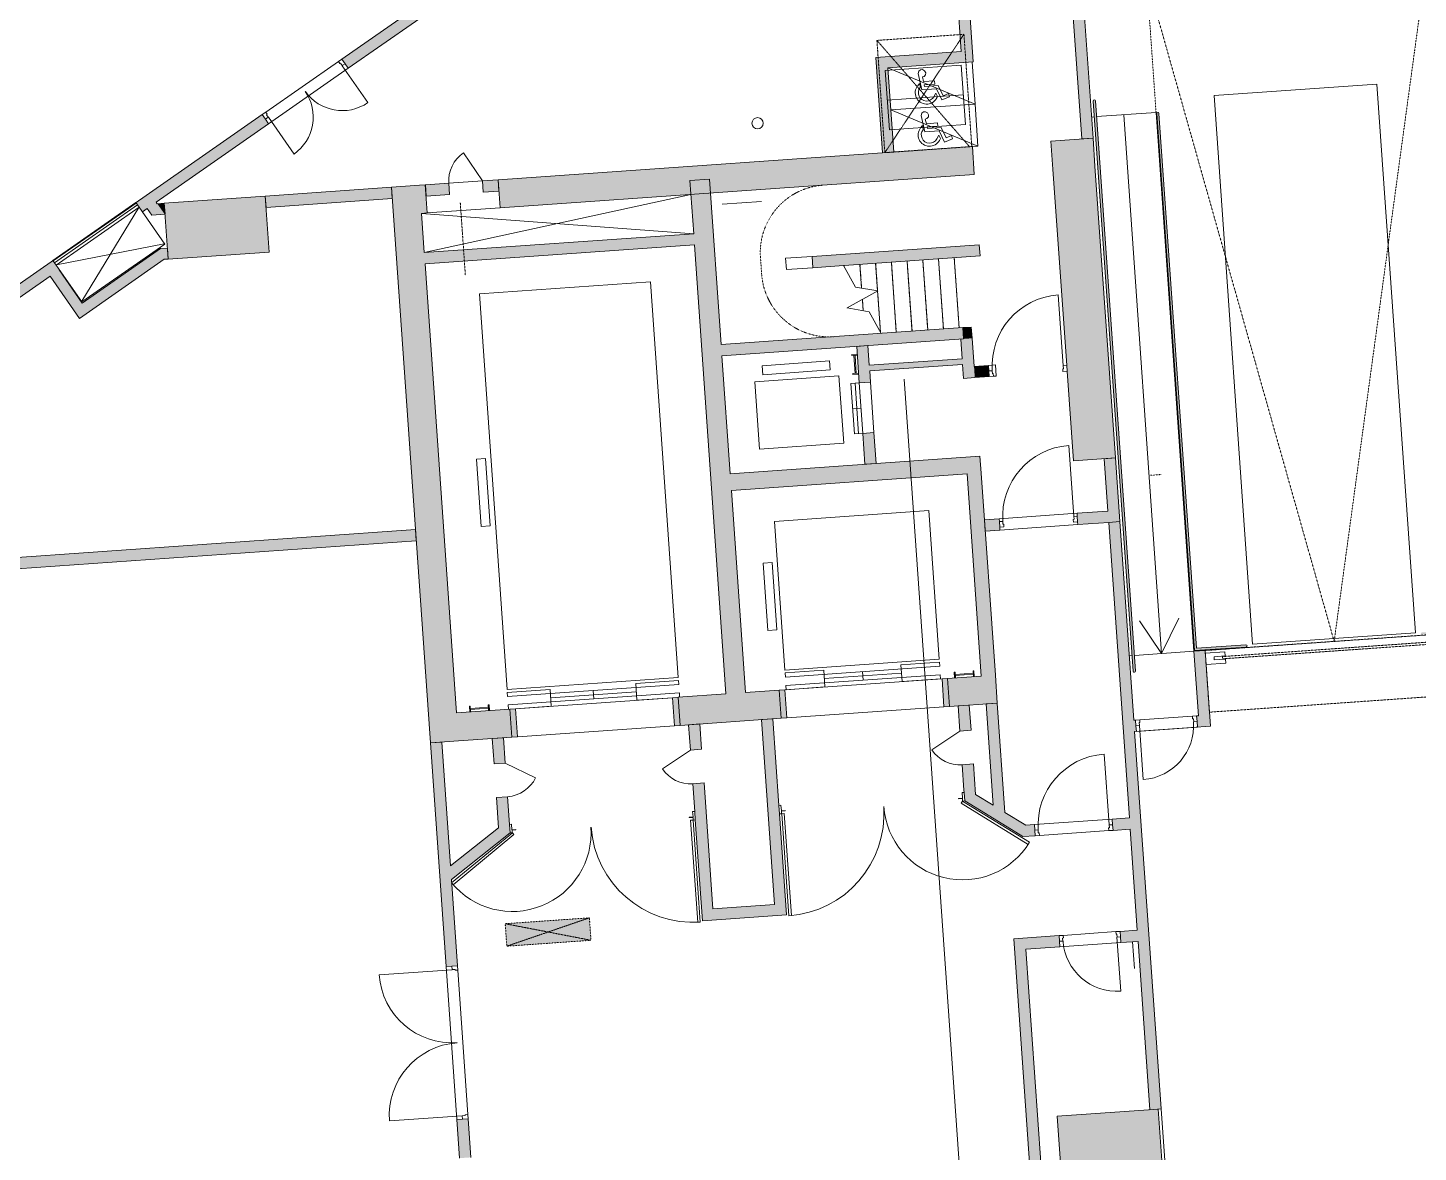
# Model space of a CAD drawing. Header units: millimetres. Extents: x 833941507 to 1669051331, y 817666127 to 1636299673.
# Drawn here: x 834433263 to 834457978, y 818087337 to 818107323 of the extents above; entities that cross this region are included whole.
import ezdxf

# ---------------------------------------------------------------- set-up
doc = ezdxf.new("R2010")
doc.units = ezdxf.units.MM
doc.header["$LTSCALE"] = 3
doc.linetypes.add('3A35X-MAGP-P-MP-B02B$0$Hidden', pattern=[2.25, 1, -1.25])
doc.linetypes.add('3A35X-MAGP-P-MP-B02B$0$Overhead', pattern=[1.8, 1.2, -0.6])
for name, color, linetype, lineweight in [('3A35X-MAGP-P-MP-B02B$0$A-000-M_MASS', 252, 'Continuous', 5), ('3A35X-MAGP-P-MP-B02B$0$A-010-M_LINE', 252, 'Continuous', 5), ('3A35X-MAGP-P-MP-B02B$0$A-010-M_LINE_Over', 252, '3A35X-MAGP-P-MP-B02B$0$Overhead', 5), ('3A35X-MAGP-P-MP-B02B$0$A-200-M_WALL_EXT', 252, 'Continuous', 9), ('3A35X-MAGP-P-MP-B02B$0$A-200-M_WALL_INT', 252, 'Continuous', 9), ('3A35X-MAGP-P-MP-B02B$0$A-200-M_WALL_PAT', 252, 'Continuous', 9), ('3A35X-MAGP-P-MP-B02B$0$A-230-M_FLOOR', 252, 'Continuous', 18), ('3A35X-MAGP-P-MP-B02B$0$A-242-M_STAIR', 252, 'Continuous', 5), ('3A35X-MAGP-P-MP-B02B$0$A-242-MB_STAIR', 252, 'Continuous', 5), ('3A35X-MAGP-P-MP-B02B$0$A-325-M_DOOR', 252, 'Continuous', 5), ('3A35X-MAGP-P-MP-B02B$0$A-770-ME_FFE_SA', 252, 'Continuous', 5), ('3A35X-MAGP-P-MP-B02B$0$A-770-MH_FFE_SA', 252, '3A35X-MAGP-P-MP-B02B$0$Overhead', 5), ('3A35X-MAGP-P-MP-B02B$0$S-280-M_COLUMN', 252, 'Continuous', 9), ('3A35X-MAGP-P-MP-B02B$0$Z-000-T_TEXT', 252, 'Continuous', 5), ('3A35X-MAGP-P-MP-B02B$0$Z-050-M_SECTION', 252, 'Continuous', 5), ('3A35X-MAGP-P-MP-B02B$0$Z-060-M_DETAIL', 252, 'Continuous', 5), ('3A35X-MAGP-P-MP-B02B$0$Z-060-M_MH_LINE', 252, '3A35X-MAGP-P-MP-B02B$0$Hidden', 5), ('UAJ-23FLOR-h', 251, 'Continuous', 9)]:
    doc.layers.add(name, color=color, linetype=linetype, lineweight=lineweight)
doc.layers.add('UAJ-00XREF', color=7, linetype='Continuous')

# ---------------------------------------------------------------- blocks, each defined once
blk = doc.blocks.new('GBP-LTC-LB01')
at = {"layer": 'UAJ-23FLOR-h'}
h = blk.add_hatch(dxfattribs=at)
h.set_pattern_fill('EARTH,_O', color=256, scale=180, angle=45)
h.set_pattern_definition([(48.9989, (834576001.8, 818046085.3), (-112.727, 1612.5107), [1143, -1143]), (48.9989, (834575678.3, 818046366.6), (-112.727, 1612.5107), [1143, -1143]), (48.9989, (834575354.8, 818046647.8), (-112.727, 1612.5107), [1143, -1143]), (138.9989, (834575340.7, 818046849.3), (-1612.5107, -112.727), [1143, -1143]), (138.9989, (834575621.9, 818047172.8), (-1612.5107, -112.727), [1143, -1143]), (138.9989, (834575903.1, 818047496.3), (-1612.5107, -112.727), [1143, -1143])])
h.paths.add_polyline_path([(834572173, 818200349), (834310584, 818182062), (834331502, 817882832), (834364940, 817885169), (834473096, 818011284), (834480534, 818020120), (834485095, 818025710), (834491376, 818033619), (834497063, 818041013), (834493146, 818043679), (834512789, 818074029), (834518712, 818083675), (834526231, 818096325), (834534646, 818111073), (834545956, 818131981), (834557205, 818154199), (834564040, 818168497), (834570941, 818183576), (834578368, 818200696)])
h.paths.add_polyline_path([(834382131, 817956470), (834418269, 817958996), (834422062, 817963856), (834428403, 817964299), (834467239, 818010696), (834466445, 818021739), (834476098, 818035709), (834485267, 818048983), (834487015, 818051460), (834497268, 818067303), (834492893, 818129890), (834448057, 818126756), (834416897, 818105052), (834382061, 818080789), (834386167, 818022059), (834377588, 818021459)], flags=16)
edge = h.paths.add_edge_path(flags=16)
edge.add_line((834540292, 818142076), (834533466, 818141614))
edge.add_line((834533466, 818141614), (834523258, 818143863))
edge.add_line((834523258, 818143863), (834525897, 818155839))
edge.add_arc((834558382, 818267025), 115835, 237.2184, 253.71313, ccw=False)
edge.add_line((834495665, 818169638), (834498268, 818132357))
edge.add_line((834498268, 818132357), (834496346, 818130135))
edge.add_line((834496346, 818130135), (834492880, 818129893))
edge.add_line((834492880, 818129893), (834494230, 818110588))
edge.add_line((834494230, 818110588), (834496326, 818110708))
edge.add_line((834496326, 818110708), (834498420, 818080754))
edge.add_line((834498420, 818080754), (834498046, 818080727))
edge.add_line((834498046, 818080727), (834498255, 818077746))
edge.add_line((834498255, 818077746), (834503061, 818078082))
edge.add_line((834503061, 818078082), (834504980, 818081212))
edge.add_line((834504980, 818081212), (834509429, 818088471))
edge.add_line((834509429, 818088471), (834515217, 818097914))
edge.add_line((834515217, 818097914), (834526067, 818116416))
edge.add_line((834526067, 818116416), (834532489, 818127889))
edge.add_line((834532489, 818127889), (834534831, 818132146))
edge.add_line((834534831, 818132146), (834540292, 818142076))
h = blk.add_hatch(dxfattribs=at)
h.set_pattern_fill('EARTH,_O', color=256, scale=180, angle=45)
h.set_pattern_definition([(45.0000001, (-1082349.7, 54794.9), (-3e-06, 1616.4461018), [1143, -1143]), (45.0000001, (-1082652.8, 55098), (-3e-06, 1616.4461018), [1143, -1143]), (45.0000001, (-1082955.9, 55401.1), (-3e-06, 1616.4461018), [1143, -1143]), (135.0000001, (-1082955.9, 55603.1), (-1616.4461018, -3e-06), [1143, -1143]), (135.0000001, (-1082652.8, 55906.2), (-1616.4461018, -3e-06), [1143, -1143]), (135.0000001, (-1082349.7, 56209.3), (-1616.4461018, -3e-06), [1143, -1143])])
h.paths.add_polyline_path([(834669469, 818015499), (834651081, 818014214), (834651091, 818014066), (834669480, 818015352)], flags=16)
edge = h.paths.add_edge_path()
edge.add_arc((834611764, 818123015), 22001, 94.0007, 118.6887)
edge.add_line((834601202, 818142316), (834593918, 818141228))
edge.add_arc((834611768, 818123014), 25503, 93.9972, 134.4213, ccw=False)
edge.add_line((834609991, 818148455), (834618164, 818149026))
edge.add_line((834618164, 818149026), (834618408, 818145535))
edge.add_line((834618408, 818145535), (834616365, 818145392))
edge.add_line((834616365, 818145392), (834616609, 818141901))
edge.add_line((834616609, 818141901), (834611622, 818141552))
edge.add_line((834611622, 818141552), (834611378, 818145043))
edge.add_line((834611378, 818145043), (834610229, 818144963))
h.paths.add_polyline_path([(834673233, 818197366), (834607546, 818192774), (834599172, 818174435), (834588349, 818152375), (834578622, 818133891), (834568418, 818115665), (834556457, 818095618), (834546606, 818080042), (834532219, 818058624), (834523692, 818046596), (834515684, 818035708), (834508244, 818025930), (834500656, 818016266), (834489787, 818002934), (834483448, 817995421), (834478638, 817989842), (834458454, 817967379), (834441506, 817949096), (834383076, 817886437), (834482027, 817893355), (834551919, 817920009), (834634905, 817930637), (834634023, 817939309), (834633770, 817941796), (834633578, 817943687), (834508697, 817930984), (834507053, 817930191), (834506409, 817939427), (834507657, 817945567), (834503417, 818006767), (834503064, 818011763), (834514053, 818025792), (834520785, 818034889), (834526319, 818042437), (834532382, 818050706), (834536346, 818056473), (834542258, 818065226), (834550406, 818077287), (834561579, 818095002), (834574523, 818117080), (834587769, 818140310), (834609774, 818143595), (834610002, 818140336), (834634253, 818142031), (834636807, 818105492), (834642791, 818105914), (834646279, 818056033), (834640293, 818055614), (834643382, 818011425), (834641138, 818011268), (834645776, 817944928), (834639048, 817944244), (834640362, 817931328), (834651070, 817932707), (834650588, 817936476), (834685106, 817940897), (834685588, 817937128), (834691374, 817937869)])
blk = doc.blocks.new('3A35X-MAGP-P-MP-B02B')
at = {"layer": '3A35X-MAGP-P-MP-B02B$0$A-200-M_WALL_PAT'}
for points in [[(81100, 180756), (81300, 180756), (81300, 187242), (81100, 187241), (81100, 181036)], [(77750, 180756), (77750, 182456), (77550, 182456), (77550, 180756)], [(79070, 182256), (79070, 182456), (77750, 182456), (77750, 182256), (77934, 182256)], [(64562, 180561), (64743, 180561), (64609, 180785), (64442, 180685), (64516, 180561)], [(64750, 180561), (64750, 180756), (64626, 180756), (64743, 180561)], [(66550, 180556), (68800, 180556), (68800, 180756), (66550, 180756)], [(69090, 170856), (69300, 170856), (69300, 180756), (68800, 180756), (68800, 170856), (69000, 170856)], [(74100, 171356), (74450, 171356), (74450, 180256), (74100, 180256), (74100, 177086)], [(81300, 175056), (81300, 180256), (80550, 180256), (80550, 175056), (80871, 175056)], [(64680, 179761), (64750, 179761), (64750, 179956), (64627, 179956), (64300, 179761), (64352, 179761)], [(63104, 178819), (63272, 178919), (62802, 179705), (62635, 179605), (62933, 179107)], [(63272, 178919), (64680, 179761), (64300, 179761), (63172, 179087)], [(70700, 179356), (74100, 179356), (74100, 179556), (69300, 179556), (69300, 179356), (70675, 179356)], [(78750, 178806), (79150, 178806), (79150, 179006), (76170, 179006), (76170, 178806), (78705, 178806)], [(77050, 177356), (78755, 177356), (78755, 177556), (74450, 177556), (74450, 177356), (76850, 177356)], [(78906, 177356), (78906, 177556), (78756, 177556), (78756, 177356)], [(78906, 176656), (78906, 177356), (78706, 177356), (78706, 176656), (78900, 176656)], [(77129, 176905), (78706, 176905), (78705, 177005), (77050, 177005), (77050, 176905)], [(79162, 176656), (79162, 176856), (78906, 176856), (78906, 176656), (79094, 176656)], [(78650, 174956), (78900, 174956), (78900, 175256), (74450, 175256), (74450, 174956), (77934, 174956)], [(81300, 173922), (81300, 175056), (81100, 175056), (81100, 173922)], [(78900, 171356), (78900, 174956), (78650, 174956), (78650, 171356)], [(55941, 174456), (68800, 174456), (68800, 174656), (55750, 174654), (55750, 174456)], [(81100, 163456), (81300, 163456), (81300, 173922), (81100, 173922), (81100, 166456)], [(82450, 170181), (82650, 170181), (82650, 171531), (82450, 171531), (82450, 170381)], [(70350, 170856), (70350, 171356), (70250, 171356), (70250, 170856)], [(73250, 170856), (73250, 171356), (73150, 171356), (73150, 170856)], [(75050, 170856), (75150, 170856), (75150, 171356), (75050, 171356)], [(78050, 170856), (78050, 171356), (77950, 171356), (77950, 170856)], [(74900, 167561), (74900, 170856), (74700, 170856), (74700, 167561)], [(78900, 168908), (78900, 170856), (78700, 170856), (78700, 169050)], [(70100, 169161), (70100, 169161), (70100, 169356), (70031, 169356), (69746, 169161), (70031, 169161)], [(78201, 169161), (78545, 169161), (78272, 169356), (78200, 169356), (78200, 169161)], [(69000, 168410), (70100, 169161), (69746, 169161), (69000, 168653)], [(78700, 168805), (78700, 169050), (78545, 169161), (78201, 169161), (78556, 168908)], [(79406, 168456), (79406, 168547), (78700, 169050), (78700, 168805), (79189, 168456), (79253, 168456)], [(74700, 167361), (74900, 167361), (74900, 167561), (73400, 167561), (73400, 167361), (73600, 167361)]]:
    blk.add_hatch(color=256, dxfattribs=at).paths.add_polyline_path(points, flags=0)
h = blk.add_hatch(color=256, dxfattribs=at)
h.paths.add_polyline_path([(79070, 182256), (79270, 182256), (79270, 183531), (79070, 183531), (79070, 182456)], flags=0)
h.paths.add_polyline_path([(79270, 184131), (79270, 187042), (79070, 187042), (79070, 184131), (79150, 184131)], flags=0)
h = blk.add_hatch(color=256, dxfattribs=at)
h.paths.add_polyline_path([(53799, 174325), (53827, 174342), (54006, 174656), (54353, 174656), (55026, 175059), (54924, 175230), (53696, 174497)], flags=0)
h.paths.add_polyline_path([(55713, 175469), (56644, 176025), (56542, 176197), (55610, 175641), (55668, 175544)], flags=0)
h.paths.add_polyline_path([(58126, 176911), (62807, 179708), (62704, 179879), (58023, 177082), (58093, 176966)], flags=0)
h.paths.add_polyline_path([(64352, 180631), (66700, 182034), (66598, 182206), (64249, 180802), (64320, 180685)], flags=0)
h.paths.add_polyline_path([(68182, 182919), (70628, 184381), (70239, 184381), (68079, 183091), (68149, 182974)], flags=0)
h = blk.add_hatch(color=256, dxfattribs=at)
h.paths.add_polyline_path([(75700, 180256), (79150, 180256), (79150, 180756), (70700, 180756), (70700, 180256), (75694, 180256)], flags=0)
h.paths.add_polyline_path([(80637, 180256), (81300, 180256), (81300, 180756), (80550, 180756), (80550, 180256)], flags=0)
h.paths.add_polyline_path([(69353, 180256), (69401, 180256), (69401, 180756), (69300, 180756), (69300, 180256)], flags=0)
h = blk.add_hatch(color=256, dxfattribs=at)
h.paths.add_polyline_path([(69820, 180556), (69820, 180756), (69403, 180756), (69403, 180556)], flags=0)
h.paths.add_polyline_path([(70700, 180556), (70700, 180756), (70420, 180756), (70420, 180556), (70675, 180556)], flags=0)
h = blk.add_hatch(color=256, dxfattribs=at)
h.paths.add_polyline_path([(76880, 175256), (77050, 175256), (77050, 175806), (76850, 175806), (76850, 175256)], flags=0)
h.paths.add_polyline_path([(77021, 176706), (77050, 176706), (77050, 177356), (76850, 177356), (76850, 176706)], flags=0)
h = blk.add_hatch(color=256, dxfattribs=at)
h.paths.add_polyline_path([(81100, 173922), (81100, 174122), (80550, 174122), (80550, 173922), (81058, 173922)], flags=0)
h.paths.add_polyline_path([(78900, 173922), (79162, 173922), (79162, 174122), (78900, 174122), (78900, 173972)], flags=0)
h = blk.add_hatch(color=256, dxfattribs=at)
h.paths.add_polyline_path([(69300, 170856), (70250, 170856), (70250, 171356), (69300, 171356)], flags=0)
h.paths.add_polyline_path([(73250, 170856), (75050, 170856), (75050, 171356), (73250, 171356)], flags=0)
h.paths.add_polyline_path([(78586, 170856), (78900, 170856), (78900, 171356), (78050, 171356), (78050, 170856), (78494, 170856)], flags=0)
h = blk.add_hatch(color=256, dxfattribs=at)
h.paths.add_polyline_path([(68900, 163456), (69000, 163456), (69000, 164143), (68800, 164143), (68800, 163456)], flags=0)
h.paths.add_polyline_path([(68900, 166869), (69000, 166869), (69000, 170856), (68800, 170856), (68800, 166869)], flags=0)
h = blk.add_hatch(color=256, dxfattribs=at)
h.paths.add_polyline_path([(69900, 169267), (70031, 169356), (70100, 169356), (70100, 169806), (69900, 169806), (69900, 169356)], flags=0)
h.paths.add_polyline_path([(69900, 170406), (70100, 170406), (70100, 170856), (69900, 170856), (69900, 170666)], flags=0)
h = blk.add_hatch(color=256, dxfattribs=at)
h.paths.add_polyline_path([(73600, 167561), (73600, 169806), (73400, 169806), (73400, 167561)], flags=0)
h.paths.add_polyline_path([(73600, 170406), (73600, 170856), (73400, 170856), (73400, 170406)], flags=0)
h = blk.add_hatch(color=256, dxfattribs=at)
h.paths.add_polyline_path([(78400, 169264), (78400, 169806), (78200, 169806), (78201, 169356), (78272, 169356), (78385, 169276)], flags=0)
h.paths.add_polyline_path([(78400, 170406), (78400, 170856), (78200, 170856), (78200, 170406)], flags=0)
h = blk.add_hatch(color=256, dxfattribs=at)
h.paths.add_polyline_path([(82450, 170181), (82450, 170381), (82419, 170381), (82419, 170181)], flags=0)
h.paths.add_polyline_path([(81331, 170181), (81331, 170381), (81300, 170381), (81300, 170181)], flags=0)
h = blk.add_hatch(color=256, dxfattribs=at)
h.paths.add_polyline_path([(80988, 168456), (81100, 168456), (81100, 168656), (80794, 168656), (80794, 168456)], flags=0)
h.paths.add_polyline_path([(79406, 168547), (79406, 168656), (79253, 168656), (79393, 168556)], flags=0)
h = blk.add_hatch(color=256, dxfattribs=at)
h.paths.add_polyline_path([(79100, 151976), (79100, 152306), (78900, 152306), (78900, 152156)], flags=0)
h.paths.add_polyline_path([(79000, 154106), (79100, 154106), (79100, 154206), (78900, 154206), (78900, 154106)], flags=0)
h.paths.add_polyline_path([(78900, 154806), (79100, 154806), (79100, 155106), (78900, 155106), (78900, 154831)], flags=0)
h.paths.add_polyline_path([(79100, 158606), (79100, 158878), (78900, 158878), (78900, 158606), (79000, 158606)], flags=0)
h.paths.add_polyline_path([(79100, 159966), (79100, 161318), (78900, 161318), (78900, 159966), (79000, 159966)], flags=0)
h.paths.add_polyline_path([(79100, 162406), (79100, 166656), (78900, 166656), (78900, 162406), (79000, 162406)], flags=0)
h = blk.add_hatch(color=256, dxfattribs=at)
h.paths.add_polyline_path([(79189, 166456), (79706, 166456), (79706, 166656), (79100, 166656), (79100, 166456)], flags=0)
h.paths.add_polyline_path([(81100, 166456), (81100, 166656), (80794, 166656), (80794, 166456), (80868, 166456)], flags=0)
at = {"layer": '3A35X-MAGP-P-MP-B02B$0$S-280-M_COLUMN', "lineweight": 5}
for points in [[(64750, 179756), (66550, 179756), (66550, 180756), (64750, 180756), (64750, 179761)], [(79450, 162456), (81250, 162456), (81250, 163456), (79450, 163456), (79450, 162562)]]:
    blk.add_hatch(color=256, dxfattribs=at).paths.add_polyline_path(points, flags=0)
at = {"layer": '3A35X-MAGP-P-MP-B02B$0$Z-060-M_DETAIL'}
h = blk.add_hatch(color=256, dxfattribs=at)
h.paths.add_polyline_path([(105839, 150551), (105845, 150553), (105855, 150560), (105860, 150571), (105860, 160481), (105810, 160481), (105810, 150571), (105821, 150556), (105832, 150551)], flags=0)
h.paths.add_polyline_path([(103969, 150551), (103985, 150560), (103990, 150571), (103989, 160242), (103985, 160251), (103979, 160259), (103970, 160266), (103961, 160270), (103937, 160271), (103690, 160271), (103690, 160231), (103935, 160230), (103940, 160224), (103940, 160221), (103942, 150565), (103951, 150556), (103962, 150551)], flags=0)
h.paths.add_polyline_path([(81370, 171231), (81376, 171232), (81388, 171241), (81390, 171251), (81390, 181411), (81385, 181425), (81380, 181428), (81370, 181431), (81356, 181425), (81350, 181411), (81350, 171251), (81353, 171241), (81365, 171232)], flags=0)
h.paths.add_polyline_path([(87170, 171541), (87440, 171541), (87440, 172441), (87836, 172442), (87845, 172447), (87848, 172451), (87850, 172466), (87845, 172475), (87836, 172480), (87830, 172481), (87400, 172481), (87400, 171581), (86515, 171580), (86506, 171575), (86503, 171571), (86501, 171556), (86506, 171547), (86515, 171542), (86520, 171541)], flags=0)
h.paths.add_polyline_path([(82460, 171541), (83386, 171542), (83395, 171547), (83398, 171551), (83400, 171566), (83395, 171575), (83386, 171580), (83380, 171581), (82500, 171581), (82500, 181116), (82495, 181125), (82486, 181130), (82475, 181130), (82468, 181125), (82461, 181116), (82460, 181111), (82460, 171581)], flags=0)
h.paths.add_polyline_path([(90570, 172441), (90829, 172441), (90843, 172447), (90846, 172451), (90849, 172461), (90843, 172475), (90829, 172481), (90570, 172481), (90556, 172475), (90553, 172471), (90550, 172461), (90556, 172447)], flags=0)
h.paths.add_polyline_path([(99230, 173141), (99238, 173144), (99248, 173151), (99250, 173166), (99240, 173178), (99230, 173181), (98437, 173180), (98425, 173171), (98423, 173156), (98432, 173144), (98442, 173141)], flags=0)
h.paths.add_polyline_path([(94942, 173141), (95760, 173141), (95774, 173147), (95778, 173151), (95780, 173161), (95774, 173175), (95760, 173181), (94942, 173181), (94928, 173175), (94925, 173171), (94922, 173161), (94928, 173147)], flags=0)
h.paths.add_polyline_path([(91970, 173141), (92259, 173141), (92273, 173147), (92276, 173151), (92279, 173161), (92273, 173175), (92259, 173181), (91970, 173181), (91956, 173175), (91953, 173171), (91950, 173161), (91956, 173147)], flags=0)
h.paths.add_polyline_path([(102574, 181441), (107340, 181441), (107339, 181943), (107337, 181949), (107328, 181958), (107315, 181961), (107303, 181958), (107294, 181949), (107290, 181936), (107290, 181481), (100350, 181481), (100336, 181475), (100331, 181466), (100331, 181456), (100336, 181447), (100350, 181441)], flags=0)
h.paths.add_polyline_path([(107316, 184401), (107322, 184402), (107333, 184409), (107340, 184425), (107340, 184426), (107340, 186261), (107290, 186261), (107291, 184419), (107298, 184408), (107309, 184402)], flags=0)
h.paths.add_polyline_path([(107340, 188701), (107340, 189686), (105950, 189686), (105938, 189683), (105929, 189674), (105925, 189661), (105929, 189649), (105933, 189644), (105944, 189637), (105950, 189636), (107290, 189636), (107290, 188701)], flags=0)
h.paths.add_polyline_path([(105950, 191056), (107340, 191056), (107339, 191458), (107333, 191469), (107322, 191475), (107309, 191475), (107298, 191469), (107291, 191458), (107290, 191451), (107290, 191106), (105950, 191106), (105938, 191103), (105929, 191094), (105925, 191081), (105929, 191069), (105933, 191064), (105944, 191057)], flags=0)
blk.add_hatch(color=256, dxfattribs=at).paths.add_polyline_path([(69900, 167156), (71400, 167156), (71400, 167556), (69900, 167556)], flags=0)
at = {"layer": '3A35X-MAGP-P-MP-B02B$0$A-000-M_MASS'}
for p, q in [((76750, 177213), (76750, 177198)), ((76850, 177213), (76750, 177213)), ((76750, 177198), (76850, 177198)), ((76791, 177198), (76791, 176878)), ((76810, 176878), (76810, 177198)), ((76850, 176878), (76750, 176878)), ((76750, 176878), (76750, 176863)), ((76750, 176863), (76850, 176863)), ((69550, 171456), (69535, 171456)), ((69535, 171456), (69535, 171356)), ((69550, 171356), (69550, 171456)), ((69870, 171416), (69550, 171416)), ((69550, 171397), (69870, 171397)), ((69885, 171456), (69870, 171456)), ((69870, 171456), (69870, 171356)), ((69885, 171356), (69885, 171456)), ((78190, 171456), (78175, 171456)), ((78175, 171456), (78175, 171356)), ((78190, 171356), (78190, 171456)), ((78510, 171416), (78190, 171416)), ((78190, 171397), (78510, 171397)), ((78525, 171456), (78510, 171456)), ((78510, 171456), (78510, 171356)), ((78525, 171356), (78525, 171456))]:
    blk.add_line(p, q, dxfattribs=at)
at = {"layer": '3A35X-MAGP-P-MP-B02B$0$A-010-M_LINE'}
for p, q in [((81350, 181411), (81350, 171251)), ((81390, 171251), (81390, 181411)), ((81875, 181131), (81875, 171531)), ((82460, 181111), (82460, 171541)), ((82500, 171581), (82500, 181111)), ((69300, 179556), (74100, 180256)), ((74100, 179556), (69300, 180256)), ((81875, 171531), (81525, 172137)), ((81875, 171531), (82225, 172137)), ((82460, 171541), (83380, 171541)), ((83380, 171581), (82500, 171581)), ((73150, 170856), (70350, 170856)), ((68800, 164143), (68800, 166869)), ((80794, 166456), (79706, 166456)), ((81000, 165981), (81000, 166456))]:
    blk.add_line(p, q, dxfattribs=at)
at = {"layer": '3A35X-MAGP-P-MP-B02B$0$A-010-M_LINE', "linetype": '3A35X-MAGP-P-MP-B02B$0$Hidden'}
for p, q in [((75255, 179056), (75255, 178756)), ((81900, 174705), (82100, 174705)), ((71400, 167556), (69900, 167556)), ((69900, 167556), (69900, 167156)), ((71400, 167156), (71400, 167556)), ((69900, 167156), (71400, 167156))]:
    blk.add_line(p, q, dxfattribs=at)
at = {"layer": '3A35X-MAGP-P-MP-B02B$0$A-010-M_LINE', "linetype": '3A35X-MAGP-P-MP-B02B$0$Overhead'}
for p, q in [((69900, 167156), (71400, 167556)), ((69900, 167556), (71400, 167156))]:
    blk.add_line(p, q, dxfattribs=at)
at = {"layer": '3A35X-MAGP-P-MP-B02B$0$A-010-M_LINE'}
for centre, start, end in [((81370, 181411), 0, 180), ((82480, 181111), 0, 180), ((83380, 171561), 270, 90), ((81370, 171251), 180, 0)]:
    blk.add_arc(centre, 20, start, end, dxfattribs=at)
at = {"layer": '3A35X-MAGP-P-MP-B02B$0$A-010-M_LINE', "linetype": '3A35X-MAGP-P-MP-B02B$0$Hidden'}
for centre, start, end in [((76455, 179056), 90.1582, 180), ((76455, 178756), 180, 269.8418)]:
    blk.add_arc(centre, 1200, start, end, dxfattribs=at)
at = {"layer": '3A35X-MAGP-P-MP-B02B$0$A-010-M_LINE_Over'}
for p, q in [((77590, 182756), (79140, 182756)), ((77590, 180756), (77590, 182756)), ((79140, 182756), (77590, 180756)), ((77590, 182756), (79100, 180756)), ((79140, 182756), (79140, 180756)), ((79140, 180756), (77590, 180756)), ((70000, 180392), (70000, 179106))]:
    blk.add_line(p, q, dxfattribs=at)
at = {"layer": '3A35X-MAGP-P-MP-B02B$0$A-200-M_WALL_EXT', "lineweight": 13}
for p, q in [((69300, 180756), (68800, 180756)), ((68800, 180756), (68800, 170856)), ((69401, 180756), (69300, 180756)), ((69401, 180256), (69401, 180756)), ((69820, 180756), (70420, 180756)), ((79150, 180756), (70700, 180756)), ((70700, 180756), (70700, 180256)), ((79150, 180256), (79150, 180756)), ((81300, 180756), (80550, 180756)), ((80550, 180756), (80550, 180256)), ((81300, 180256), (81300, 180756)), ((74100, 180506), (74100, 179556)), ((74450, 180506), (74100, 180506)), ((74450, 177556), (74450, 180506)), ((69300, 179556), (69300, 180256)), ((69300, 180256), (69401, 180256)), ((70700, 180256), (69401, 180256)), ((70700, 180256), (79150, 180256)), ((80550, 180256), (80550, 176756)), ((81300, 175056), (81300, 180256)), ((74100, 179556), (69300, 179556)), ((69300, 171356), (69300, 179356)), ((69300, 179356), (74100, 179356)), ((74100, 179356), (74100, 171356)), ((78755, 177556), (74450, 177556)), ((78755, 177356), (78755, 177556)), ((74450, 175256), (74450, 177356)), ((74450, 177356), (78755, 177356)), ((80550, 176656), (80550, 175056)), ((78900, 175256), (74450, 175256)), ((78900, 174956), (78900, 175256)), ((80550, 175056), (81300, 175056)), ((74450, 171356), (74450, 174956)), ((74450, 174956), (78650, 174956)), ((78650, 174956), (78650, 171356)), ((78900, 171356), (78900, 174956)), ((70250, 171356), (69300, 171356)), ((70250, 170856), (70250, 171356)), ((74100, 171356), (73250, 171356)), ((73250, 171356), (73250, 170856)), ((75050, 171356), (74450, 171356)), ((75050, 170856), (75050, 171356)), ((78650, 171356), (78050, 171356)), ((78050, 171356), (78050, 170856)), ((78900, 170856), (78900, 171356)), ((68800, 170856), (69300, 170856)), ((69300, 170856), (70250, 170856)), ((73250, 170856), (75050, 170856)), ((78050, 170856), (78900, 170856))]:
    blk.add_line(p, q, dxfattribs=at)
at = {"layer": '3A35X-MAGP-P-MP-B02B$0$A-200-M_WALL_INT'}
for p, q in [((81300, 180756), (81300, 187242)), ((70573, 184581), (68079, 183091)), ((68182, 182919), (70628, 184381)), ((81100, 184131), (81100, 180756)), ((79070, 183431), (79070, 182456)), ((79270, 182256), (79270, 183536)), ((68131, 183005), (68182, 182919)), ((77550, 182456), (77550, 180756)), ((79070, 182456), (77550, 182456)), ((66598, 182206), (58023, 177082)), ((77750, 180756), (77750, 182256)), ((77750, 182256), (79270, 182256)), ((64609, 180785), (66700, 182034)), ((66700, 182034), (66649, 182120)), ((64249, 180802), (64301, 180717)), ((64352, 180631), (64442, 180685)), ((64442, 180685), (64516, 180561)), ((64626, 180756), (64609, 180785)), ((64750, 180756), (64626, 180756)), ((64750, 180561), (64750, 180756)), ((68800, 180756), (66550, 180756)), ((66550, 180756), (66550, 180556)), ((68800, 180556), (68800, 180756)), ((69820, 180756), (69403, 180756)), ((69403, 180756), (69403, 180556)), ((69820, 180556), (69820, 180756)), ((70700, 180756), (70420, 180756)), ((70420, 180756), (70420, 180556)), ((70700, 180556), (70700, 180756)), ((77550, 180756), (77750, 180756)), ((81100, 180756), (81300, 180756)), ((64516, 180561), (64750, 180561)), ((66550, 180556), (68800, 180556)), ((69403, 180556), (69820, 180556)), ((70420, 180556), (70700, 180556)), ((64627, 179956), (63172, 179087)), ((64750, 179956), (64627, 179956)), ((64750, 179761), (64750, 179956)), ((62755, 179793), (62704, 179879)), ((62802, 179705), (62807, 179708)), ((63172, 179087), (62802, 179705)), ((63104, 178819), (64680, 179761)), ((64680, 179761), (64750, 179761)), ((58126, 176911), (62635, 179605)), ((62635, 179605), (63104, 178819)), ((79150, 179006), (76170, 179006)), ((76170, 179006), (76170, 178806)), ((79150, 178806), (79150, 179006)), ((76170, 178806), (76719, 178806)), ((76730, 178806), (79150, 178806)), ((78906, 177556), (78756, 177556)), ((78756, 177556), (78756, 177356)), ((78906, 177356), (78906, 177556)), ((76850, 177356), (76850, 176706)), ((77050, 177356), (76850, 177356)), ((77050, 177005), (77050, 177356)), ((78706, 177356), (78706, 177005)), ((78756, 177356), (78706, 177356)), ((78906, 176856), (78906, 177356)), ((78706, 177005), (77050, 177005)), ((77050, 176706), (77050, 176905)), ((77050, 176905), (78706, 176905)), ((78706, 176905), (78706, 176656)), ((79162, 176856), (78906, 176856)), ((79162, 176756), (79162, 176856)), ((76850, 176706), (77050, 176706)), ((78706, 176656), (78906, 176656)), ((78906, 176656), (79162, 176656)), ((76850, 175806), (76850, 175256)), ((77050, 175806), (76850, 175806)), ((77050, 175256), (77050, 175806)), ((76850, 175256), (77050, 175256)), ((81300, 175056), (81100, 175056)), ((81100, 175056), (81100, 174122)), ((81300, 173922), (81300, 175056)), ((68800, 174656), (55750, 174656)), ((68800, 174456), (68800, 174656)), ((55750, 174456), (68800, 174456)), ((79162, 174122), (78900, 174122)), ((78900, 174122), (78900, 173922)), ((79162, 174072), (79162, 174122)), ((81100, 174122), (80550, 174122)), ((80550, 174122), (80550, 174072)), ((78900, 173922), (79162, 173922)), ((79162, 173922), (79162, 173972)), ((80550, 173972), (80550, 173922)), ((80550, 173922), (81100, 173922)), ((81300, 173922), (81100, 173922)), ((81100, 173922), (81100, 168656)), ((81100, 173922), (81300, 173922)), ((81300, 170381), (81300, 173922)), ((82650, 171531), (82450, 171531)), ((82450, 171531), (82450, 170381)), ((82650, 170181), (82650, 171531)), ((70250, 171356), (70250, 170856)), ((70350, 171356), (70250, 171356)), ((70350, 170856), (70350, 171356)), ((73250, 171356), (73150, 171356)), ((73150, 171356), (73150, 170856)), ((73250, 170856), (73250, 171356)), ((75050, 171356), (75050, 170856)), ((75150, 171356), (75050, 171356)), ((75150, 170856), (75150, 171356)), ((78050, 171356), (77950, 171356)), ((77950, 171356), (77950, 170856)), ((78050, 170856), (78050, 171356)), ((69000, 170856), (68800, 170856)), ((68800, 170856), (68800, 166869)), ((69000, 168653), (69000, 170856)), ((70100, 170856), (69900, 170856)), ((69900, 170856), (69900, 170406)), ((70100, 170406), (70100, 170856)), ((70250, 170856), (70350, 170856)), ((73150, 170856), (73250, 170856)), ((73600, 170856), (73400, 170856)), ((73400, 170856), (73400, 170406)), ((73600, 170406), (73600, 170856)), ((74900, 170856), (74700, 170856)), ((74700, 170856), (74700, 167561)), ((74900, 169313), (74900, 170856)), ((75050, 170856), (75150, 170856)), ((77950, 170856), (78050, 170856)), ((78400, 170856), (78200, 170856)), ((78200, 170856), (78200, 170406)), ((78400, 170406), (78400, 170856)), ((78900, 170856), (78700, 170856)), ((78700, 170856), (78700, 169050)), ((78900, 168908), (78900, 170856)), ((69900, 170406), (70100, 170406)), ((73400, 170406), (73600, 170406)), ((78200, 170406), (78400, 170406)), ((81331, 170381), (81300, 170381)), ((81406, 170381), (82344, 170381)), ((82450, 170381), (82419, 170381)), ((81300, 163456), (81300, 170181)), ((82650, 170181), (81300, 170181)), ((81331, 170181), (81331, 170281)), ((82419, 170281), (82419, 170181)), ((70100, 169806), (69900, 169806)), ((69900, 169806), (69900, 169267)), ((70100, 169313), (70100, 169806)), ((73600, 169806), (73400, 169806)), ((73400, 169806), (73400, 169313)), ((73600, 167561), (73600, 169806)), ((78400, 169806), (78200, 169806)), ((78200, 169806), (78200, 169356)), ((78400, 169264), (78400, 169806)), ((78200, 169356), (78200, 169313)), ((69900, 169267), (69000, 168653)), ((69000, 168410), (70100, 169161)), ((73400, 169161), (73400, 167361)), ((74900, 167361), (74900, 169161)), ((78200, 169161), (78201, 169161)), ((78201, 169161), (78700, 168805)), ((78700, 169050), (78400, 169264)), ((78700, 168805), (79189, 168456)), ((79253, 168656), (78900, 168908)), ((79406, 168656), (79253, 168656)), ((79406, 168556), (79406, 168656)), ((81100, 168656), (80794, 168656)), ((80794, 168656), (80794, 168556)), ((69000, 166869), (69000, 168410)), ((79189, 168456), (79406, 168456)), ((80794, 168456), (81100, 168456)), ((81100, 168456), (81100, 166656)), ((73400, 167361), (74900, 167361)), ((74700, 167561), (73600, 167561)), ((68800, 166869), (68900, 166869)), ((78900, 166656), (78900, 162406)), ((79706, 166656), (78900, 166656)), ((81100, 166656), (80794, 166656)), ((79100, 162656), (79100, 166456)), ((79100, 166456), (79706, 166456)), ((79706, 166456), (79706, 166556)), ((80794, 166556), (80794, 166456)), ((80794, 166456), (81100, 166456)), ((81100, 166456), (81100, 163456)), ((68900, 164143), (68800, 164143)), ((68800, 164143), (68800, 163456)), ((69000, 163456), (69000, 164143)), ((81100, 163456), (81300, 163456))]:
    blk.add_line(p, q, dxfattribs=at)
at = {"layer": '3A35X-MAGP-P-MP-B02B$0$A-230-M_FLOOR'}
for p, q in [((66662, 182244), (68015, 183053)), ((68182, 182919), (66700, 182034)), ((81300, 181131), (81350, 181131)), ((81390, 181131), (82450, 181131)), ((82450, 181131), (82450, 171531)), ((75700, 178806), (75700, 179006)), ((75700, 179006), (76170, 179006)), ((76170, 178806), (75700, 178806)), ((78705, 177356), (78705, 177006)), ((78705, 177006), (77050, 177006)), ((79162, 176856), (79286, 176856)), ((79286, 176856), (79286, 176656)), ((76850, 176706), (76850, 175806)), ((77050, 176706), (77050, 175806)), ((79286, 176656), (79237, 176656)), ((79162, 174122), (80550, 174122)), ((80550, 173922), (79162, 173922)), ((81350, 171531), (81300, 171531)), ((81350, 171531), (81300, 171531)), ((82450, 171531), (81390, 171531)), ((82450, 171531), (81390, 171531)), ((87450, 171531), (82650, 171531)), ((73150, 171356), (70350, 171356)), ((77950, 171356), (75150, 171356)), ((73150, 170856), (70350, 170856)), ((77950, 170856), (75150, 170856)), ((81406, 170381), (82344, 170381)), ((82419, 170181), (81331, 170181)), ((79406, 168656), (80794, 168656)), ((80719, 168456), (79481, 168456)), ((68800, 164143), (68800, 166869)), ((69000, 166794), (69000, 164218)), ((79781, 166656), (80719, 166656)), ((80794, 166456), (79706, 166456)), ((81300, 163456), (81300, 162456))]:
    blk.add_line(p, q, dxfattribs=at)
at = {"layer": '3A35X-MAGP-P-MP-B02B$0$A-242-M_STAIR'}
for p, q in [((76730, 178806), (76719, 178806)), ((76730, 178782), (76730, 178806)), ((77010, 178382), (77010, 178806)), ((77290, 178314), (77290, 178806)), ((77570, 177556), (77570, 178806)), ((77850, 177556), (77850, 178806)), ((78130, 177556), (78130, 178806)), ((78410, 177556), (78410, 178806)), ((78690, 177556), (78690, 178806)), ((77290, 177581), (77290, 178312)), ((76730, 178048), (76730, 178051)), ((77010, 177980), (77010, 178181))]:
    blk.add_line(p, q, dxfattribs=at)
at = {"layer": '3A35X-MAGP-P-MP-B02B$0$A-242-M_STAIR', "linetype": '3A35X-MAGP-P-MP-B02B$0$Overhead'}
for p, q in [((76730, 178782), (76730, 178806)), ((77010, 178382), (77010, 178806)), ((77290, 178314), (77290, 178806)), ((77570, 177556), (77570, 178806)), ((77850, 177556), (77850, 178806)), ((78130, 177556), (78130, 178806)), ((78410, 177556), (78410, 178806)), ((78690, 177556), (78690, 178806)), ((77290, 177581), (77290, 178312)), ((76730, 178048), (76730, 178051)), ((77010, 177980), (77010, 178181))]:
    blk.add_line(p, q, dxfattribs=at)
at = {"layer": '3A35X-MAGP-P-MP-B02B$0$A-242-MB_STAIR'}
for p, q in [((76719, 178806), (76905, 178408)), ((77294, 178313), (76727, 178049)), ((76905, 178408), (77294, 178313)), ((76727, 178049), (77116, 177955)), ((77116, 177955), (77302, 177556))]:
    blk.add_line(p, q, dxfattribs=at)
at = {"layer": '3A35X-MAGP-P-MP-B02B$0$A-325-M_DOOR', "lineweight": 9}
for p, q in [((68079, 183091), (68015, 183053)), ((68015, 183053), (68039, 183012)), ((68039, 183012), (68052, 183020)), ((68052, 183020), (68079, 182974)), ((68131, 183005), (68079, 183091)), ((68079, 182974), (68131, 183005)), ((66662, 182244), (66598, 182206)), ((66598, 182206), (66649, 182120)), ((66649, 182120), (66701, 182151)), ((66686, 182204), (66662, 182244)), ((66673, 182196), (66686, 182204)), ((66701, 182151), (66673, 182196)), ((79162, 176756), (79222, 176756)), ((79162, 176656), (79162, 176756)), ((79222, 176756), (79222, 176703)), ((80490, 176756), (80550, 176756)), ((80490, 176703), (80490, 176756)), ((80550, 176756), (80550, 176656)), ((79237, 176656), (79162, 176656)), ((79222, 176703), (79237, 176703)), ((79237, 176703), (79237, 176656)), ((80475, 176656), (80475, 176703)), ((80475, 176703), (80490, 176703)), ((80550, 176656), (80475, 176656)), ((79162, 174072), (79222, 174072)), ((79162, 173972), (79162, 174072)), ((79222, 174072), (79222, 174019)), ((79222, 174019), (79237, 174019)), ((79237, 174019), (79237, 173972)), ((80475, 173972), (80475, 174019)), ((80475, 174019), (80490, 174019)), ((80490, 174072), (80550, 174072)), ((80490, 174019), (80490, 174072)), ((80550, 174072), (80550, 173972)), ((79237, 173972), (79162, 173972)), ((80550, 173972), (80475, 173972)), ((81331, 170381), (81406, 170381)), ((81331, 170281), (81331, 170381)), ((81391, 170334), (81391, 170281)), ((81406, 170334), (81391, 170334)), ((81406, 170381), (81406, 170334)), ((82344, 170381), (82419, 170381)), ((82344, 170334), (82344, 170381)), ((82359, 170334), (82344, 170334)), ((82359, 170281), (82359, 170334)), ((82419, 170381), (82419, 170281)), ((81391, 170281), (81331, 170281)), ((82419, 170281), (82359, 170281)), ((70137, 169313), (70100, 169313)), ((70100, 169313), (70100, 169161)), ((70137, 169215), (70137, 169313)), ((73400, 169313), (73363, 169313)), ((73363, 169313), (73363, 169215)), ((73400, 169161), (73400, 169313)), ((74900, 169313), (74937, 169313)), ((74900, 169161), (74900, 169313)), ((74937, 169313), (74937, 169215)), ((78163, 169313), (78200, 169313)), ((78163, 169215), (78163, 169313)), ((78200, 169313), (78200, 169161)), ((70100, 169161), (70137, 169161)), ((70207, 169215), (70137, 169215)), ((70137, 169208), (70207, 169208)), ((70137, 169161), (70137, 169208)), ((70207, 169208), (70207, 169215)), ((73363, 169215), (73293, 169215)), ((73293, 169215), (73293, 169208)), ((73293, 169208), (73363, 169208)), ((73363, 169208), (73363, 169161)), ((73363, 169161), (73400, 169161)), ((74937, 169161), (74900, 169161)), ((74937, 169215), (75007, 169215)), ((74937, 169208), (74937, 169161)), ((75007, 169208), (74937, 169208)), ((75007, 169215), (75007, 169208)), ((78093, 169215), (78163, 169215)), ((78093, 169208), (78093, 169215)), ((78163, 169208), (78093, 169208)), ((78163, 169161), (78163, 169208)), ((78200, 169161), (78163, 169161)), ((79406, 168556), (79466, 168556)), ((79406, 168456), (79406, 168556)), ((79466, 168556), (79466, 168503)), ((80734, 168556), (80794, 168556)), ((80734, 168503), (80734, 168556)), ((80794, 168556), (80794, 168456)), ((79481, 168456), (79406, 168456)), ((79466, 168503), (79481, 168503)), ((79481, 168503), (79481, 168456)), ((80719, 168456), (80719, 168503)), ((80719, 168503), (80734, 168503)), ((80794, 168456), (80719, 168456)), ((68900, 166869), (69000, 166869)), ((68900, 166809), (68900, 166869)), ((69000, 166869), (69000, 166794)), ((68953, 166809), (68900, 166809)), ((68953, 166794), (68953, 166809)), ((69000, 166794), (68953, 166794)), ((79781, 166656), (79706, 166656)), ((79706, 166656), (79706, 166556)), ((79766, 166556), (79766, 166609)), ((79766, 166609), (79781, 166609)), ((79781, 166609), (79781, 166656)), ((80794, 166656), (80719, 166656)), ((80719, 166656), (80719, 166609)), ((80719, 166609), (80734, 166609)), ((80734, 166609), (80734, 166556)), ((80794, 166556), (80794, 166656)), ((79706, 166556), (79766, 166556)), ((80734, 166556), (80794, 166556)), ((68900, 164203), (68953, 164203)), ((68900, 164143), (68900, 164203)), ((69000, 164143), (68900, 164143)), ((68953, 164203), (68953, 164218)), ((68953, 164218), (69000, 164218)), ((69000, 164218), (69000, 164143))]:
    blk.add_line(p, q, dxfattribs=at)
at = {"layer": '3A35X-MAGP-P-MP-B02B$0$A-325-M_DOOR'}
for p, q in [((68077, 182973), (68486, 182287)), ((66703, 182152), (67113, 181467)), ((70420, 180756), (70120, 181276)), ((80487, 176756), (80487, 178018)), ((76850, 176706), (76850, 175806)), ((77050, 176706), (77050, 175806)), ((80487, 174072), (80487, 175334)), ((70100, 170406), (70620, 170106)), ((73400, 170406), (72881, 170106)), ((78200, 170406), (77681, 170106)), ((81394, 170281), (81394, 169319)), ((80731, 168556), (80731, 169818)), ((70140, 169161), (69001, 168348)), ((70166, 169125), (69027, 168312)), ((70166, 169125), (70140, 169161)), ((73316, 169161), (73316, 167345)), ((73360, 169161), (73316, 169161)), ((73360, 169161), (73360, 167344)), ((74940, 169161), (74985, 169161)), ((74940, 169161), (74940, 167344)), ((74985, 169161), (74985, 167345)), ((78135, 169125), (78160, 169161)), ((78135, 169125), (79274, 168312)), ((78160, 169161), (79300, 168348)), ((68900, 166806), (67602, 166806)), ((80731, 166556), (80731, 165594)), ((68900, 164206), (67602, 164206))]:
    blk.add_line(p, q, dxfattribs=at)
for centre, radius, start, end in [((66703, 182152), 799, 300.859, 30.859), ((68077, 182973), 799, 210.859, 300.859), ((70420, 180756), 600, 120, 180), ((80487, 176756), 1262, 90, 180), ((80487, 174072), 1262, 90, 180), ((70100, 170406), 600, 270, 330), ((73400, 170406), 600, 210, 270), ((78200, 170406), 600, 210, 270), ((81394, 170281), 962, 270, 0), ((80731, 168556), 1262, 90, 180), ((70140, 169161), 1400, 215.5, 0), ((73360, 169161), 1817, 180, 270), ((74940, 169161), 1817, 270, 0), ((78160, 169161), 1400, 180, 324.5), ((68900, 166806), 1299, 180, 270), ((80731, 166556), 962, 180, 270), ((68900, 164206), 1299, 90, 180)]:
    blk.add_arc(centre, radius, start, end, dxfattribs=at)
at = {"layer": '3A35X-MAGP-P-MP-B02B$0$A-770-ME_FFE_SA'}
for p, q in [((62704, 179879), (64249, 180802)), ((64254, 180794), (62709, 179871)), ((62713, 179884), (64241, 180797)), ((64241, 180797), (62713, 179884)), ((62730, 179836), (64275, 180760)), ((64292, 180712), (63169, 179120)), ((64249, 180802), (64254, 180794)), ((64697, 180033), (62764, 179799)), ((62709, 179871), (62704, 179879)), ((70225, 171706), (70225, 178756)), ((70225, 178756), (73275, 178756)), ((73275, 178756), (73275, 171706)), ((76350, 177131), (75150, 177131)), ((75150, 177131), (75150, 176971)), ((75150, 176971), (76350, 176971)), ((76350, 176971), (76350, 177131)), ((76500, 176856), (75000, 176856)), ((75000, 176856), (75000, 175656)), ((76500, 175656), (76500, 176856)), ((76700, 176706), (76850, 176706)), ((76700, 176706), (76700, 175806)), ((76775, 176706), (76775, 175806)), ((76850, 176706), (76850, 175806)), ((76700, 176256), (76850, 176256)), ((69970, 174631), (69970, 175831)), ((69970, 175831), (70130, 175831)), ((70130, 175831), (70130, 174631)), ((76850, 175806), (76700, 175806)), ((75000, 175656), (76500, 175656)), ((70130, 174631), (69970, 174631)), ((75175, 171706), (75175, 174356)), ((75175, 174356), (77925, 174356)), ((77925, 174356), (77925, 171706)), ((74920, 172431), (74920, 173631)), ((74920, 173631), (75080, 173631)), ((75080, 173631), (75080, 172431)), ((75080, 172431), (74920, 172431)), ((73275, 171706), (70225, 171706)), ((70225, 171656), (70225, 171581)), ((70225, 171656), (70988, 171656)), ((70225, 171581), (73275, 171581)), ((70988, 171656), (70988, 171356)), ((71750, 171581), (71750, 171431)), ((72513, 171356), (72513, 171656)), ((72513, 171656), (73275, 171656)), ((73275, 171581), (73275, 171656)), ((77925, 171706), (75175, 171706)), ((75175, 171656), (75175, 171581)), ((75175, 171656), (75863, 171656)), ((75175, 171581), (77925, 171581)), ((75863, 171656), (75863, 171356)), ((76550, 171581), (76550, 171431)), ((77238, 171356), (77238, 171656)), ((77238, 171656), (77925, 171656)), ((77925, 171581), (77925, 171656)), ((70225, 171431), (70225, 171356)), ((70225, 171431), (73275, 171431)), ((70350, 171356), (70988, 171356)), ((70988, 171506), (72513, 171506)), ((72513, 171356), (73150, 171356)), ((73275, 171431), (73275, 171356)), ((75175, 171431), (75175, 171356)), ((75175, 171431), (77925, 171431)), ((75175, 171356), (75863, 171356)), ((75863, 171506), (77238, 171506)), ((77238, 171356), (77925, 171356)), ((77925, 171431), (77925, 171356)), ((83000, 171481), (82650, 171481)), ((82650, 171281), (83000, 171281)), ((82802, 171409), (83000, 171409)), ((82802, 171353), (82802, 171409)), ((83000, 171353), (82802, 171353)), ((83000, 171409), (83000, 171481)), ((83000, 171281), (83000, 171353))]:
    blk.add_line(p, q, dxfattribs=at)
blk.add_circle((75371, 181435), 100, dxfattribs=at)
at = {"layer": '3A35X-MAGP-P-MP-B02B$0$A-770-MH_FFE_SA'}
for p, q in [((63477, 180341), (64241, 180797)), ((63477, 180341), (64241, 180797)), ((63477, 180341), (62713, 179884)), ((63477, 180341), (62713, 179884)), ((90950, 171531), (82650, 171531)), ((82650, 171531), (82650, 170431)), ((90650, 171401), (82950, 171401)), ((82950, 171401), (82950, 171361)), ((82950, 171361), (90650, 171361)), ((82650, 170431), (90950, 170431))]:
    blk.add_line(p, q, dxfattribs=at)
at = {"layer": '3A35X-MAGP-P-MP-B02B$0$S-280-M_COLUMN', "lineweight": 13}
for p, q in [((66550, 180756), (64750, 180756)), ((64750, 180756), (64750, 179756)), ((66550, 179756), (66550, 180756)), ((64750, 179756), (66550, 179756)), ((81250, 163456), (79450, 163456)), ((79450, 163456), (79450, 162456)), ((81250, 162456), (81250, 163456))]:
    blk.add_line(p, q, dxfattribs=at)
at = {"layer": '3A35X-MAGP-P-MP-B02B$0$Z-000-T_TEXT'}
for p, q in [((77699, 181156), (77699, 182212)), ((77699, 182212), (79054, 182212)), ((79054, 182212), (79054, 181156)), ((77699, 181684), (79054, 181684)), ((79054, 181156), (77699, 181156))]:
    blk.add_line(p, q, dxfattribs=at)
at = {"layer": '3A35X-MAGP-P-MP-B02B$0$Z-000-T_TEXT', "lineweight": 20}
blk.add_line((74640, 180043), (75340, 180043), dxfattribs=at)
at = {"layer": '3A35X-MAGP-P-MP-B02B$0$Z-050-M_SECTION', "lineweight": 9}
blk.add_line((77649, 161615), (77649, 176714), dxfattribs=at)
at = {"layer": '3A35X-MAGP-P-MP-B02B$0$Z-060-M_DETAIL'}
for p, q in [((77750, 182256), (79250, 181506)), ((78297, 182160), (78281, 182119)), ((78324, 182179), (78297, 182160)), ((78363, 182182), (78324, 182179)), ((78398, 182159), (78363, 182182)), ((78414, 182121), (78398, 182159)), ((79250, 182256), (79250, 181506)), ((78256, 181901), (78290, 181939)), ((78281, 182119), (78327, 181823)), ((78290, 181939), (78302, 181871)), ((78350, 182051), (78380, 182059)), ((78363, 181967), (78350, 182051)), ((78561, 181967), (78363, 181967)), ((78373, 181910), (78561, 181910)), ((78377, 181880), (78373, 181910)), ((78380, 182059), (78407, 182087)), ((78407, 182087), (78414, 182121)), ((78561, 181910), (78561, 181967)), ((78302, 181871), (78296, 181865)), ((78327, 181823), (78583, 181823)), ((78619, 181880), (78377, 181880)), ((78528, 181685), (78571, 181750)), ((78571, 181750), (78596, 181688)), ((78596, 181688), (78574, 181655)), ((78583, 181823), (78664, 181619)), ((78696, 181691), (78619, 181880)), ((78664, 181619), (78809, 181668)), ((78791, 181725), (78696, 181691)), ((78809, 181668), (78791, 181725)), ((77750, 181506), (79250, 180756)), ((77750, 181506), (79250, 181506)), ((79250, 181506), (77750, 181506)), ((78297, 181410), (78281, 181369)), ((78324, 181429), (78297, 181410)), ((78363, 181432), (78324, 181429)), ((78398, 181409), (78363, 181432)), ((78414, 181371), (78398, 181409)), ((79250, 181506), (79250, 180756)), ((78256, 181151), (78290, 181189)), ((78281, 181369), (78327, 181073)), ((78290, 181189), (78302, 181121)), ((78350, 181301), (78380, 181309)), ((78363, 181217), (78350, 181301)), ((78561, 181217), (78363, 181217)), ((78373, 181160), (78561, 181160)), ((78377, 181130), (78373, 181160)), ((78380, 181309), (78407, 181337)), ((78407, 181337), (78414, 181371)), ((78561, 181160), (78561, 181217)), ((83500, 171581), (83500, 181361)), ((83500, 181361), (86400, 181361)), ((86400, 181361), (86400, 171581)), ((78302, 181121), (78296, 181115)), ((78327, 181073), (78583, 181073)), ((78619, 181130), (78377, 181130)), ((78528, 180935), (78571, 181000)), ((78571, 181000), (78596, 180938)), ((78596, 180938), (78574, 180905)), ((78583, 181073), (78664, 180869)), ((78696, 180941), (78619, 181130)), ((78664, 180869), (78809, 180918)), ((78791, 180975), (78696, 180941)), ((78809, 180918), (78791, 180975)), ((64301, 180717), (62755, 179793)), ((64711, 180030), (64301, 180717)), ((79250, 180756), (79150, 180756)), ((63166, 179107), (64711, 180030)), ((62755, 179793), (63166, 179107)), ((86400, 171581), (83500, 171581))]:
    blk.add_line(p, q, dxfattribs=at)
for centre, radius in [((78405, 181766), 202), ((78405, 181766), 147), ((78405, 181016), 202), ((78405, 181016), 147)]:
    blk.add_arc(centre, radius, 137.8468, 326.5012, dxfattribs=at)
at = {"layer": '3A35X-MAGP-P-MP-B02B$0$Z-060-M_MH_LINE'}
for p, q in [((84950, 171531), (82450, 183531)), ((82450, 181131), (82450, 183531)), ((87450, 183531), (84950, 171531))]:
    blk.add_line(p, q, dxfattribs=at)

msp = doc.modelspace()

# ---------------------------------------------------------------- block references
msp.add_blockref('GBP-LTC-LB01', (0, 0))
at = {"layer": 'UAJ-00XREF', "rotation": 4.012827991232881}
msp.add_blockref('3A35X-MAGP-P-MP-B02B', (834383746, 817919361), dxfattribs=at)

doc.saveas('drawing.dxf')
